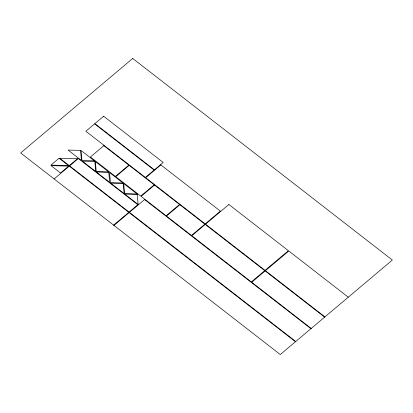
<?xml version="1.0" encoding="UTF-8"?>
<svg xmlns="http://www.w3.org/2000/svg" width="413" height="413" viewBox="0 0 413 413"><rect width="100%" height="100%" fill="white"/><g stroke="black" fill="none" stroke-linecap="round" stroke-linejoin="round"><path stroke-width="0.62" d="M54.118 178.937L69.296 166.14L128.794 212.339L113.616 225.131M113.957 225.395L129.13 212.602L295.46 341.742M348.283 297.2L288.785 251.006L265.435 270.691L324.933 316.89M324.644 317.132L265.146 270.938L251.718 282.255L311.216 328.454M310.927 328.702L144.602 199.556L129.424 212.354L295.749 341.494M132.718 58.46L20.65 152.955L280.282 354.54L392.35 260.045L132.718 58.46M94.608 123.874L85.852 131.257L145.355 177.456L154.111 170.073L94.608 123.874M103.658 116.249L94.902 123.632L154.4 169.826L163.156 162.443L103.658 116.249M59.095 158.22L50.923 165.112L68.558 165.572L59.095 158.22M68.687 166.103L60.515 172.995L51.052 165.644L68.687 166.103M77.422 158.742L69.25 165.634L59.782 158.282L77.422 158.742M78.341 158.515L69.585 165.892L129.083 212.091L137.839 204.709L78.341 158.515M103.818 145.681L90.395 156.997L115.408 176.423L128.835 165.102L103.818 145.681M129.171 165.365L115.748 176.687L140.766 196.108L154.188 184.787L129.171 165.365M160.869 164.921L145.691 177.719L205.189 223.913L220.366 211.12L160.869 164.921M154.529 185.05L141.101 196.371L166.119 215.792L179.547 204.476L154.529 185.05M179.882 204.74L166.46 216.056L191.472 235.482L204.9 224.161L179.882 204.74M205.235 224.424L191.813 235.74L251.31 281.94L264.738 270.618L205.235 224.424M228.874 204.492L205.529 224.176L265.027 270.376L288.377 250.691L228.874 204.492M80.54 150.389L68.068 150.064L81.454 160.456L80.54 150.389M94.412 160.833L81.939 160.512L81.025 150.44L94.412 160.833M94.835 161.488L82.363 161.163L95.754 171.555L94.835 161.488M108.707 171.932L96.234 171.612L95.32 161.54L108.707 171.932M108.769 172.309L96.301 171.984L109.688 182.376L108.769 172.309M122.924 182.969L110.452 182.644L109.538 172.577L122.924 182.969M123.208 183.517L110.736 183.191L124.122 193.583L123.208 183.517M137.075 193.96L124.602 193.635L123.688 183.563L137.075 193.96M137.219 194.394L124.747 194.069L138.133 204.461L137.219 194.394"/></g></svg>
